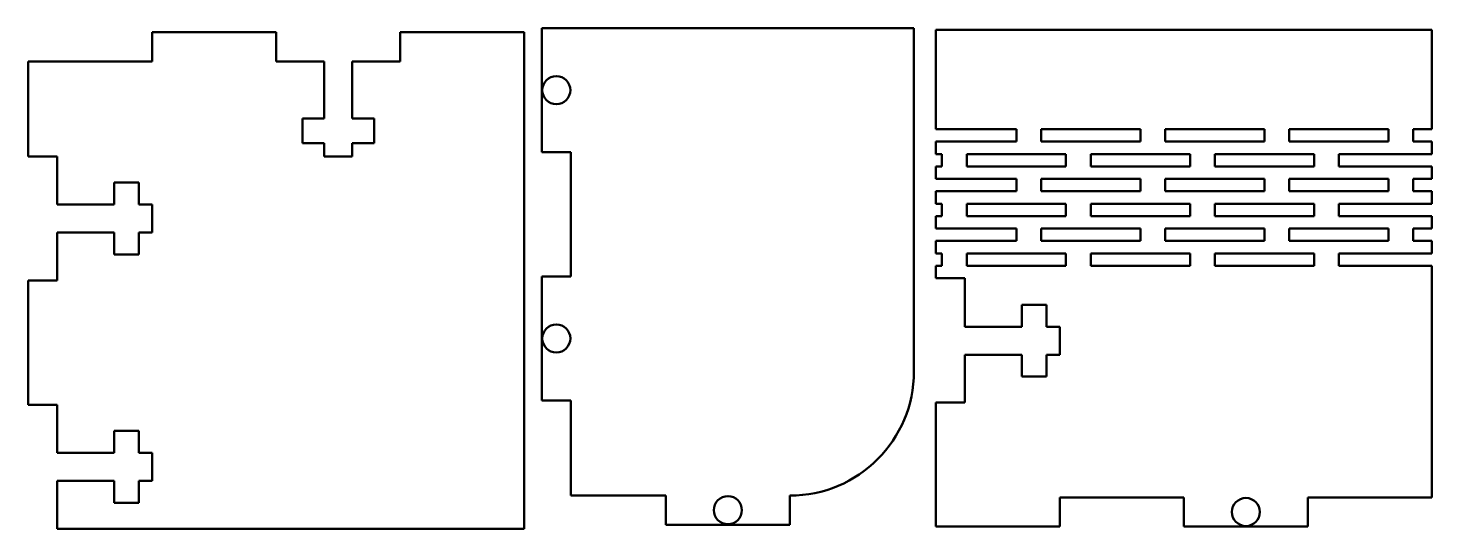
# Model space of a CAD drawing. Header units: inches. Extents: x 0.62 to 6.28, y 19.21 to 21.23.
import ezdxf

# ---------------------------------------------------------------- set-up
doc = ezdxf.new("R2010")
doc.units = ezdxf.units.IN
doc.header["$MEASUREMENT"] = 0
doc.layers.add('Visible (ANSI)', color=7, linetype='Continuous', lineweight=50)

msp = doc.modelspace()

# ---------------------------------------------------------------- linework, layer by layer
at = {"layer": 'Visible (ANSI)'}
for p, q in [((4.1929, 21.2311), (2.6929, 21.2311)), ((2.6929, 21.2311), (2.6929, 20.7311)), ((4.1929, 19.8481), (4.1929, 21.2311)), ((4.2807, 21.2238), (4.2807, 20.8238)), ((6.2807, 21.2238), (4.2807, 21.2238)), ((6.2807, 20.8238), (6.2807, 21.2238)), ((1.1222, 21.2141), (1.1222, 21.0971)), ((1.6222, 21.2141), (1.1222, 21.2141)), ((1.6222, 21.0971), (1.6222, 21.2141)), ((2.1222, 21.2141), (2.1222, 21.0971)), ((2.6222, 21.2141), (2.1222, 21.2141)), ((2.6222, 19.2141), (2.6222, 21.2141)), ((1.1222, 21.0971), (0.6222, 21.0971)), ((0.6222, 21.0971), (0.6222, 20.7141)), ((1.8157, 21.0971), (1.6222, 21.0971)), ((1.8157, 20.8671), (1.8157, 21.0971)), ((1.9287, 21.0971), (1.9287, 20.8671)), ((2.1222, 21.0971), (1.9287, 21.0971)), ((1.7277, 20.7671), (1.7277, 20.8671)), ((1.7277, 20.8671), (1.8157, 20.8671)), ((1.9287, 20.8671), (2.0167, 20.8671)), ((2.0167, 20.8671), (2.0167, 20.7671)), ((4.2807, 20.8238), (4.6057, 20.8238)), ((4.6057, 20.8238), (4.6057, 20.7738)), ((4.7057, 20.7738), (4.7057, 20.8238)), ((4.7057, 20.8238), (5.1057, 20.8238)), ((5.1057, 20.8238), (5.1057, 20.7738)), ((5.2057, 20.8238), (5.6057, 20.8238)), ((5.2057, 20.7738), (5.2057, 20.8238)), ((5.6057, 20.8238), (5.6057, 20.7738)), ((5.7057, 20.7738), (5.7057, 20.8238)), ((5.7057, 20.8238), (6.1057, 20.8238)), ((6.1057, 20.8238), (6.1057, 20.7738)), ((6.2057, 20.8238), (6.2807, 20.8238)), ((6.2057, 20.7738), (6.2057, 20.8238)), ((1.8157, 20.7671), (1.7277, 20.7671)), ((1.8157, 20.7141), (1.8157, 20.7671)), ((2.0167, 20.7671), (1.9287, 20.7671)), ((1.9287, 20.7671), (1.9287, 20.7141)), ((4.6057, 20.7738), (4.2807, 20.7738)), ((4.2807, 20.7738), (4.2807, 20.7238)), ((5.1057, 20.7738), (4.7057, 20.7738)), ((5.6057, 20.7738), (5.2057, 20.7738)), ((6.1057, 20.7738), (5.7057, 20.7738)), ((6.2807, 20.7738), (6.2057, 20.7738)), ((6.2807, 20.7238), (6.2807, 20.7738)), ((0.6222, 20.7141), (0.7392, 20.7141)), ((0.7392, 20.7141), (0.7392, 20.5206)), ((1.9287, 20.7141), (1.8157, 20.7141)), ((2.6929, 20.7311), (2.8099, 20.7311)), ((2.8099, 20.7311), (2.8099, 20.2311)), ((4.2807, 20.7238), (4.3057, 20.7238)), ((4.3057, 20.7238), (4.3057, 20.6738)), ((4.4057, 20.6738), (4.4057, 20.7238)), ((4.4057, 20.7238), (4.8057, 20.7238)), ((4.8057, 20.7238), (4.8057, 20.6738)), ((4.9057, 20.7238), (5.3057, 20.7238)), ((4.9057, 20.6738), (4.9057, 20.7238)), ((5.3057, 20.7238), (5.3057, 20.6738)), ((5.4057, 20.6738), (5.4057, 20.7238)), ((5.4057, 20.7238), (5.8057, 20.7238)), ((5.8057, 20.7238), (5.8057, 20.6738)), ((5.9057, 20.7238), (6.2807, 20.7238)), ((5.9057, 20.6738), (5.9057, 20.7238)), ((4.3057, 20.6738), (4.2807, 20.6738)), ((4.2807, 20.6738), (4.2807, 20.6238)), ((4.8057, 20.6738), (4.4057, 20.6738)), ((5.3057, 20.6738), (4.9057, 20.6738)), ((5.8057, 20.6738), (5.4057, 20.6738)), ((6.2807, 20.6738), (5.9057, 20.6738)), ((6.2807, 20.6238), (6.2807, 20.6738)), ((0.9692, 20.5206), (0.9692, 20.6086)), ((0.9692, 20.6086), (1.0692, 20.6086)), ((1.0692, 20.6086), (1.0692, 20.5206)), ((4.2807, 20.6238), (4.6057, 20.6238)), ((4.6057, 20.6238), (4.6057, 20.5738)), ((4.7057, 20.5738), (4.7057, 20.6238)), ((4.7057, 20.6238), (5.1057, 20.6238)), ((5.1057, 20.6238), (5.1057, 20.5738)), ((5.2057, 20.6238), (5.6057, 20.6238)), ((5.2057, 20.5738), (5.2057, 20.6238)), ((5.6057, 20.6238), (5.6057, 20.5738)), ((5.7057, 20.5738), (5.7057, 20.6238)), ((5.7057, 20.6238), (6.1057, 20.6238)), ((6.1057, 20.6238), (6.1057, 20.5738)), ((6.2057, 20.6238), (6.2807, 20.6238)), ((6.2057, 20.5738), (6.2057, 20.6238)), ((4.6057, 20.5738), (4.2807, 20.5738)), ((4.2807, 20.5738), (4.2807, 20.5238)), ((5.1057, 20.5738), (4.7057, 20.5738)), ((5.6057, 20.5738), (5.2057, 20.5738)), ((6.1057, 20.5738), (5.7057, 20.5738)), ((6.2807, 20.5738), (6.2057, 20.5738)), ((6.2807, 20.5238), (6.2807, 20.5738)), ((0.7392, 20.5206), (0.9692, 20.5206)), ((1.0692, 20.5206), (1.1222, 20.5206)), ((1.1222, 20.5206), (1.1222, 20.4076)), ((4.2807, 20.5238), (4.3057, 20.5238)), ((4.3057, 20.5238), (4.3057, 20.4738)), ((4.4057, 20.4738), (4.4057, 20.5238)), ((4.4057, 20.5238), (4.8057, 20.5238)), ((4.8057, 20.5238), (4.8057, 20.4738)), ((4.9057, 20.5238), (5.3057, 20.5238)), ((4.9057, 20.4738), (4.9057, 20.5238)), ((5.3057, 20.5238), (5.3057, 20.4738)), ((5.4057, 20.4738), (5.4057, 20.5238)), ((5.4057, 20.5238), (5.8057, 20.5238)), ((5.8057, 20.5238), (5.8057, 20.4738)), ((5.9057, 20.5238), (6.2807, 20.5238)), ((5.9057, 20.4738), (5.9057, 20.5238)), ((4.3057, 20.4738), (4.2807, 20.4738)), ((4.2807, 20.4738), (4.2807, 20.4238)), ((4.8057, 20.4738), (4.4057, 20.4738)), ((5.3057, 20.4738), (4.9057, 20.4738)), ((5.8057, 20.4738), (5.4057, 20.4738)), ((6.2807, 20.4738), (5.9057, 20.4738)), ((6.2807, 20.4238), (6.2807, 20.4738)), ((0.9692, 20.4076), (0.7392, 20.4076)), ((0.7392, 20.4076), (0.7392, 20.2141)), ((0.9692, 20.3196), (0.9692, 20.4076)), ((1.1222, 20.4076), (1.0692, 20.4076)), ((1.0692, 20.4076), (1.0692, 20.3196)), ((4.2807, 20.4238), (4.6057, 20.4238)), ((4.6057, 20.3738), (4.2807, 20.3738)), ((4.2807, 20.3738), (4.2807, 20.3238)), ((4.6057, 20.4238), (4.6057, 20.3738)), ((4.7057, 20.3738), (4.7057, 20.4238)), ((4.7057, 20.4238), (5.1057, 20.4238)), ((5.1057, 20.3738), (4.7057, 20.3738)), ((5.1057, 20.4238), (5.1057, 20.3738)), ((5.2057, 20.4238), (5.6057, 20.4238)), ((5.2057, 20.3738), (5.2057, 20.4238)), ((5.6057, 20.3738), (5.2057, 20.3738)), ((5.6057, 20.4238), (5.6057, 20.3738)), ((5.7057, 20.3738), (5.7057, 20.4238)), ((5.7057, 20.4238), (6.1057, 20.4238)), ((6.1057, 20.3738), (5.7057, 20.3738)), ((6.1057, 20.4238), (6.1057, 20.3738)), ((6.2057, 20.3738), (6.2057, 20.4238)), ((6.2057, 20.4238), (6.2807, 20.4238)), ((6.2807, 20.3738), (6.2057, 20.3738)), ((6.2807, 20.3238), (6.2807, 20.3738)), ((1.0692, 20.3196), (0.9692, 20.3196)), ((4.2807, 20.3238), (4.3057, 20.3238)), ((4.3057, 20.3238), (4.3057, 20.2738)), ((4.4057, 20.2738), (4.4057, 20.3238)), ((4.4057, 20.3238), (4.8057, 20.3238)), ((4.8057, 20.3238), (4.8057, 20.2738)), ((4.9057, 20.3238), (5.3057, 20.3238)), ((4.9057, 20.2738), (4.9057, 20.3238)), ((5.3057, 20.3238), (5.3057, 20.2738)), ((5.4057, 20.3238), (5.8057, 20.3238)), ((5.4057, 20.2738), (5.4057, 20.3238)), ((5.8057, 20.3238), (5.8057, 20.2738)), ((5.9057, 20.2738), (5.9057, 20.3238)), ((5.9057, 20.3238), (6.2807, 20.3238)), ((4.3057, 20.2738), (4.2807, 20.2738)), ((4.2807, 20.2738), (4.2807, 20.2238)), ((4.8057, 20.2738), (4.4057, 20.2738)), ((5.3057, 20.2738), (4.9057, 20.2738)), ((5.8057, 20.2738), (5.4057, 20.2738)), ((6.2807, 20.2738), (5.9057, 20.2738)), ((6.2807, 19.3408), (6.2807, 20.2738)), ((0.7392, 20.2141), (0.6222, 20.2141)), ((0.6222, 20.2141), (0.6222, 19.7141)), ((2.6929, 20.2311), (2.6929, 19.7311)), ((2.8099, 20.2311), (2.6929, 20.2311)), ((4.2807, 20.2238), (4.3977, 20.2238)), ((4.3977, 20.2238), (4.3977, 20.0283)), ((4.6277, 20.0283), (4.6277, 20.1163)), ((4.6277, 20.1163), (4.7277, 20.1163)), ((4.7277, 20.1163), (4.7277, 20.0283)), ((4.3977, 20.0283), (4.6277, 20.0283)), ((4.7277, 20.0283), (4.7807, 20.0283)), ((4.7807, 20.0283), (4.7807, 19.9153)), ((4.6277, 19.9153), (4.3977, 19.9153)), ((4.3977, 19.9153), (4.3977, 19.7238)), ((4.6277, 19.8273), (4.6277, 19.9153)), ((4.7807, 19.9153), (4.7277, 19.9153)), ((4.7277, 19.9153), (4.7277, 19.8273)), ((4.7277, 19.8273), (4.6277, 19.8273)), ((0.6222, 19.7141), (0.7392, 19.7141)), ((0.7392, 19.7141), (0.7392, 19.5206)), ((2.6929, 19.7311), (2.8099, 19.7311)), ((2.8099, 19.7311), (2.8099, 19.3481)), ((4.3977, 19.7238), (4.2807, 19.7238)), ((4.2807, 19.7238), (4.2807, 19.2238)), ((0.9692, 19.5206), (0.9692, 19.6086)), ((0.9692, 19.6086), (1.0692, 19.6086)), ((1.0692, 19.6086), (1.0692, 19.5206)), ((0.7392, 19.5206), (0.9692, 19.5206)), ((1.0692, 19.5206), (1.1222, 19.5206)), ((1.1222, 19.5206), (1.1222, 19.4076)), ((0.9692, 19.4076), (0.7392, 19.4076)), ((0.7392, 19.4076), (0.7392, 19.2141)), ((0.9692, 19.3196), (0.9692, 19.4076)), ((1.1222, 19.4076), (1.0692, 19.4076)), ((1.0692, 19.4076), (1.0692, 19.3196)), ((1.0692, 19.3196), (0.9692, 19.3196)), ((2.8099, 19.3481), (3.1929, 19.3481)), ((3.1929, 19.3481), (3.1929, 19.2311)), ((3.6929, 19.2311), (3.6929, 19.3481)), ((4.7807, 19.3408), (5.2807, 19.3408)), ((4.7807, 19.2238), (4.7807, 19.3408)), ((5.2807, 19.3408), (5.2807, 19.2238)), ((5.7807, 19.3408), (6.2807, 19.3408)), ((5.7807, 19.2238), (5.7807, 19.3408)), ((0.7392, 19.2141), (2.6222, 19.2141)), ((3.1929, 19.2311), (3.6929, 19.2311)), ((4.2807, 19.2238), (4.7807, 19.2238)), ((5.2807, 19.2238), (5.7807, 19.2238))]:
    msp.add_line(p, q, dxfattribs=at)
for centre in [(2.7514, 20.9811), (2.7514, 19.9811), (3.4429, 19.2896), (5.5307, 19.2823)]:
    msp.add_circle(centre, 0.0565, dxfattribs=at)
msp.add_arc((3.6929, 19.8481), 0.5, 270, 0, dxfattribs=at)

doc.saveas('drawing.dxf')
